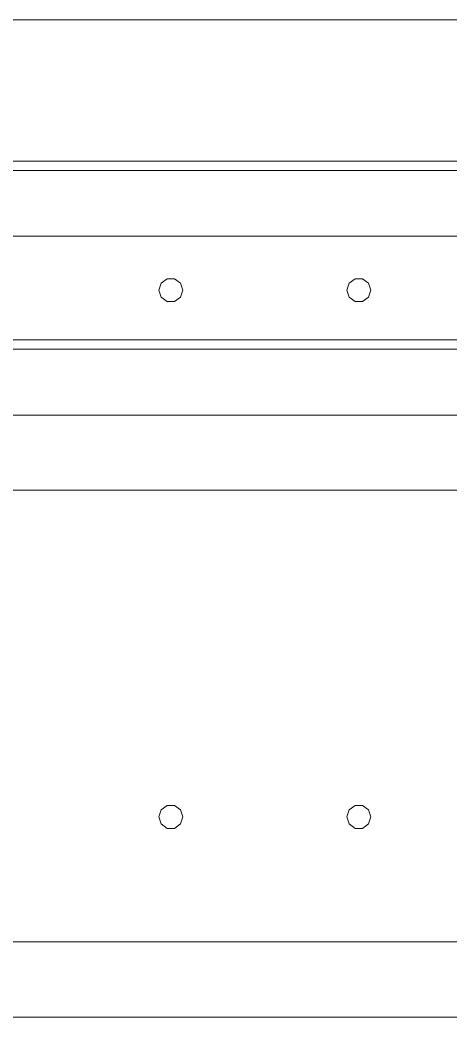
# Model space of a CAD drawing. Header units: millimetres. Extents: x -1970 to 59977, y -50268 to 6837.
# Drawn here: x 57959 to 58188, y 2470 to 3000 of the extents above; entities that cross this region are included whole.
import ezdxf

# ---------------------------------------------------------------- set-up
doc = ezdxf.new("R2010")
doc.units = ezdxf.units.MM
doc.layers.add('lateral_secador', color=7, linetype='Continuous', lineweight=0)

msp = doc.modelspace()

# ---------------------------------------------------------------- linework, layer by layer
at = {"layer": 'lateral_secador'}
for p, q in [((57589.253, 3000), (58589.253, 3000)), ((38839.253, 2925), (58839.253, 2925)), ((57589.253, 2925), (58589.253, 2925)), ((57839.253, 2925), (58839.253, 2925)), ((38839.253, 2920), (58839.253, 2920)), ((38839.253, 2885), (58839.253, 2885)), ((58037.291, 2862.389), (58034.116, 2860.082)), ((58041.215, 2862.389), (58037.291, 2862.389)), ((58044.39, 2860.082), (58041.215, 2862.389)), ((58137.291, 2862.389), (58134.116, 2860.082)), ((58141.215, 2862.389), (58137.291, 2862.389)), ((58144.39, 2860.082), (58141.215, 2862.389)), ((58034.116, 2860.082), (58032.903, 2856.35)), ((58045.603, 2856.35), (58044.39, 2860.082)), ((58134.116, 2860.082), (58132.903, 2856.35)), ((58145.603, 2856.35), (58144.39, 2860.082)), ((58032.903, 2856.35), (58034.116, 2852.618)), ((58034.116, 2852.618), (58037.291, 2850.311)), ((58041.215, 2850.311), (58044.39, 2852.618)), ((58044.39, 2852.618), (58045.603, 2856.35)), ((58132.903, 2856.35), (58134.116, 2852.618)), ((58134.116, 2852.618), (58137.291, 2850.311)), ((58141.215, 2850.311), (58144.39, 2852.618)), ((58144.39, 2852.618), (58145.603, 2856.35)), ((58037.291, 2850.311), (58041.215, 2850.311)), ((58137.291, 2850.311), (58141.215, 2850.311)), ((38839.253, 2830), (58839.253, 2830)), ((38839.253, 2825), (58839.253, 2825)), ((39189.253, 2790), (58489.253, 2790)), ((39189.253, 2750), (58489.253, 2750)), ((58037.291, 2582.389), (58034.116, 2580.082)), ((58041.215, 2582.389), (58037.291, 2582.389)), ((58044.39, 2580.082), (58041.215, 2582.389)), ((58137.291, 2582.389), (58134.116, 2580.082)), ((58141.215, 2582.389), (58137.291, 2582.389)), ((58144.39, 2580.082), (58141.215, 2582.389)), ((58034.116, 2580.082), (58032.903, 2576.35)), ((58032.903, 2576.35), (58034.116, 2572.618)), ((58045.603, 2576.35), (58044.39, 2580.082)), ((58044.39, 2572.618), (58045.603, 2576.35)), ((58134.116, 2580.082), (58132.903, 2576.35)), ((58132.903, 2576.35), (58134.116, 2572.618)), ((58145.603, 2576.35), (58144.39, 2580.082)), ((58144.39, 2572.618), (58145.603, 2576.35)), ((58034.116, 2572.618), (58037.291, 2570.311)), ((58041.215, 2570.311), (58044.39, 2572.618)), ((58134.116, 2572.618), (58137.291, 2570.311)), ((58141.215, 2570.311), (58144.39, 2572.618)), ((58037.291, 2570.311), (58041.215, 2570.311)), ((58137.291, 2570.311), (58141.215, 2570.311)), ((39189.253, 2510), (58489.253, 2510)), ((39189.253, 2470), (58489.253, 2470))]:
    msp.add_line(p, q, dxfattribs=at)

doc.saveas('drawing.dxf')
